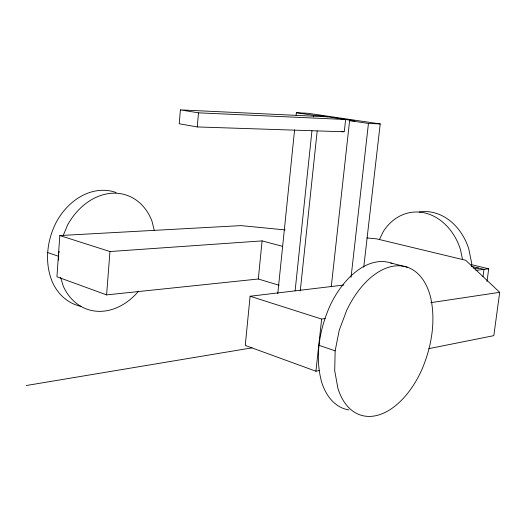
<?xml version="1.0" encoding="UTF-8"?>
<svg xmlns="http://www.w3.org/2000/svg" width="526" height="526" viewBox="0 0 526 526"><rect width="100%" height="100%" fill="white"/><g stroke="black" fill="none" stroke-linecap="round" stroke-linejoin="round"><path stroke-width="0.79" d="M392.264 263.513A76.533 46.064 -72.8 0 0 330.216 305.258C319.479 329.21 314.614 356.589 321.695 382.277A76.533 46.064 -72.8 0 0 348.942 409.925M471.644 266.426L471.704 263.309L468.738 248.739A55.125 44.493 82.7 0 0 419.248 212.004M335.147 350.835L334.7 370.738L337.896 388.306A77.539 45.795 -72.9 0 0 421.826 369.745C431.399 347.298 435.85 322.214 430.807 298.084A77.539 45.795 -72.9 0 0 393.915 266.09A77.539 45.795 -72.9 0 0 346.726 310.294L339.257 330.144L335.147 350.835L318.776 345.24M285.131 229.928L240.993 225.608L59.813 235.543L56.933 276.775L106.6 294.889L258.305 279.004L279.142 285.283M106.6 294.889L109.954 251.54L59.813 235.543M180.405 109.895L179.215 123.768L197.25 126.937L344.28 131.789L345.628 119.501L198.499 112.834L180.405 109.895L327.626 116.838M197.25 126.937L198.499 112.834M343.833 285.033L250.1 296.243L245.254 345.444L315.929 371.218L319.473 370.508M258.305 279.004L262.093 240.895L282.35 246.293M277.787 293.561L294.593 129.83M296.092 115.168L296.348 112.722L308.236 113.314L380.213 123.932L363.755 267.155M295.119 290.806L311.944 130.796M313.404 116.917L313.575 115.286L318.828 115.536L354.833 120.868L349.606 120.632L331.255 286.815M300.261 290.865L317.185 131.027M315.929 371.218L321.642 319.065L325.193 318.532M351.039 277.327L368.456 123.432L380.213 123.932M483.032 276.558L483.959 269.378M487.01 281.495L488.7 268.812L471.204 264.571M366.872 237.916L376.682 238.876L465.655 260.265L499.7 292.318L493.829 335.647L428.808 348.646M81.017 306.349A59.668 47.208 -70.7 0 1 52.35 282.035C44.269 262.533 46.88 240.178 56.519 221.729A59.668 47.208 -70.7 0 1 116.141 192.555M58.537 260.146L58.662 254.623M58.951 253.019L59.241 251.421M63.291 235.352L67.545 225.095A60.352 47.287 -70.9 0 1 112.544 193.22A60.352 47.287 -70.9 0 1 151.975 221.13L154.269 230.362M379.43 239.534L383.283 231.519A55.624 44.598 82.8 0 1 424.877 212.958A55.624 44.598 82.8 0 1 460.48 249.521L462.505 259.509M26.3 385.519L252.125 347.824M430.794 302.667L499.7 292.318M475.898 270.351L488.7 268.812M473.841 268.615L478.548 268.056M109.954 251.54L262.093 240.895M296.348 112.722L313.575 115.286M349.606 120.632L368.456 123.432M341.157 131.296L343.498 131.671M471.381 266.314L483.986 269.384M390.772 262.967L407.223 267.195M250.1 296.243L321.642 319.065M47.439 252.487L58.373 256.221M60.615 277.215L63.232 286.085A60.352 47.287 -70.9 0 0 138.502 291.226"/></g></svg>
